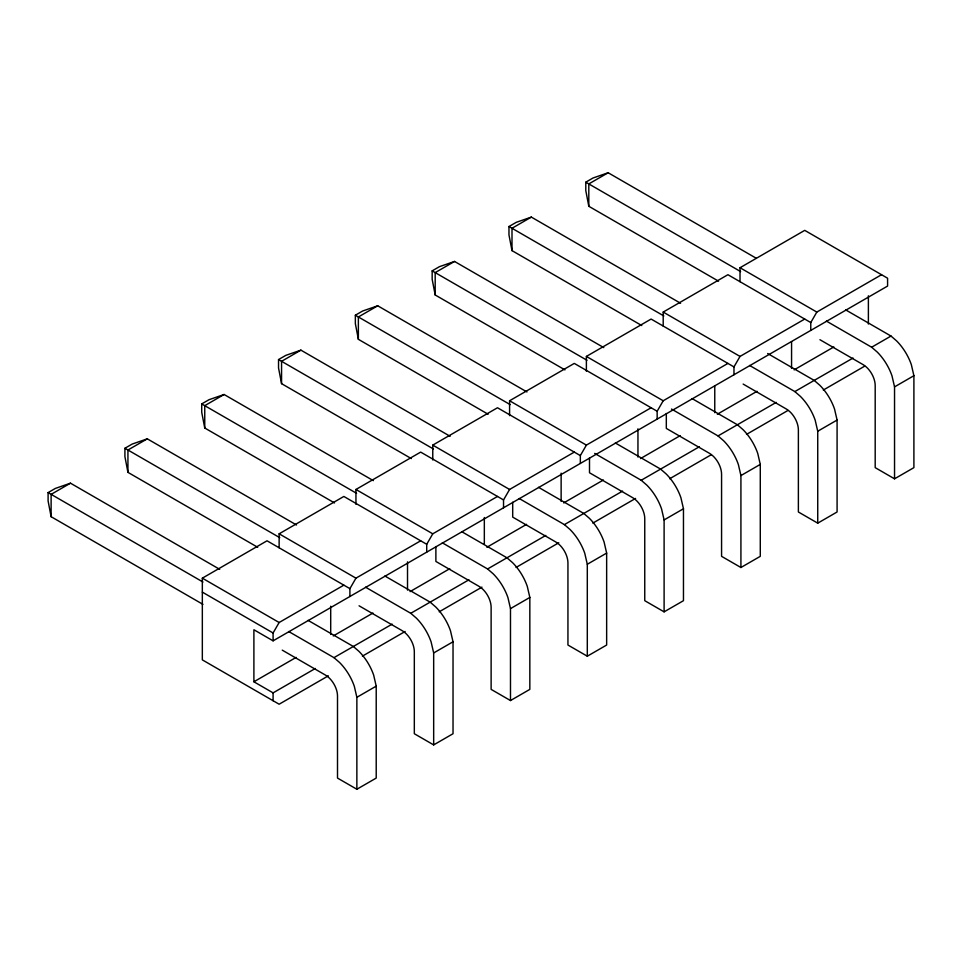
<?xml version="1.0" encoding="UTF-8"?>
<svg xmlns="http://www.w3.org/2000/svg" width="962" height="962" viewBox="0 0 962 962"><rect width="100%" height="100%" fill="white"/><g stroke="black" fill="none" stroke-linecap="round" stroke-linejoin="round"><path stroke-width="1.44" d="M315.344 668.482L273.088 692.868L253.896 681.781L253.896 629.749L273.088 640.836L273.088 632.984L279.136 622.51L343.855 585.149M349.903 596.488L349.903 588.636L355.952 578.162L420.671 540.8M426.719 552.152L426.719 544.288L432.768 533.814L497.486 496.452M503.535 507.804L503.535 499.939L509.583 489.466L574.29 452.104M580.339 463.456L580.339 455.591L586.387 445.117L651.106 407.756M657.154 419.107L657.154 411.243L663.203 400.769L727.921 363.408M733.97 374.759L733.97 366.907L740.018 356.421L804.725 319.059M810.774 330.411L810.774 322.559L816.822 312.073L881.541 274.711M202.946 604.364L51.118 516.702L48.1 500.986L48.1 492.604L55.363 488.419L70.479 483.177L219.709 569.336M257.708 547.282L127.934 472.354L124.916 456.637L124.916 448.268L132.167 444.071L147.294 438.84L296.524 524.987M334.511 502.934L204.75 428.006L201.719 412.301L201.719 403.92L208.982 399.723L224.098 394.492L373.328 480.639M411.327 458.585L281.565 383.658L278.535 367.953L278.535 359.572L285.798 355.375L300.914 350.144L450.144 436.303M488.143 414.237L358.369 339.321L355.351 323.605L355.351 315.223L362.602 311.027L377.729 305.796L526.96 391.955M564.947 369.889L435.185 294.973L432.166 279.257L432.166 270.875L439.418 266.678L454.545 261.448L603.775 347.607M641.762 325.541L512 250.625L508.97 234.908L508.97 226.527L516.233 222.342L531.349 217.099L680.579 303.258M718.578 281.193L588.804 206.277L585.786 190.56L585.786 182.179L593.037 177.994L608.164 172.751L756.096 258.165M70.479 483.177L51.118 494.36L51.118 516.702M147.294 438.84L127.934 450.012L127.934 472.354M224.098 394.492L204.75 405.663L204.75 428.006M300.914 350.144L281.565 361.315L278.535 359.572M377.729 305.796L358.369 316.967L358.369 339.321M454.545 261.448L435.185 272.619L435.185 294.973M531.349 217.099L512 228.271L512 250.625M608.164 172.751L588.804 183.922L588.804 206.277M328.331 675.829L279.136 704.22L202.333 659.872L202.333 578.162L267.039 540.8L349.903 588.636M279.136 547.787L279.136 533.814L343.855 496.452L426.719 544.288M355.952 504.328L355.952 489.466L420.671 452.104L503.535 499.939M432.768 459.98L432.768 445.117L497.486 407.756L580.339 455.591M509.583 415.632L509.583 400.769L574.29 363.408L657.154 411.243M586.387 371.284L586.387 356.421L651.106 319.059L733.97 366.907M663.203 326.046L663.203 312.073L727.921 274.711L810.774 322.559M740.018 281.698L740.018 267.737L804.725 230.363L887.589 278.21L887.589 286.063L273.088 640.836M253.896 681.781L296.14 657.395M333.261 635.954L372.943 613.047M410.077 591.606L449.759 568.698M486.892 547.27L526.575 524.35M563.696 502.922L603.39 480.002M640.512 458.573L680.194 435.654M717.327 414.225L757.01 391.306M794.131 369.877L833.826 346.957M288.72 631.529L333.958 657.647L392.147 624.134M365.536 587.181L410.774 613.299L468.963 579.785M442.34 542.833L487.59 568.963L545.779 535.437M519.155 498.484L564.405 524.615L622.594 491.089M594.672 453.391L641.209 480.266L699.398 446.741M671.488 409.042L718.025 435.918L776.214 402.393M749.59 365.452L794.84 391.57L853.029 358.044M826.406 321.104L871.644 347.222L891.004 336.051L896.608 340.909A37.903 21.885 60 0 1 911.351 364.682L913.9 375.709L913.9 467.64L894.54 478.823L875.192 467.64L875.192 385.582A17.112 9.873 60 0 0 863.094 364.634L819.937 339.718M362.421 656.132L405.134 631.481M439.237 611.784L481.95 587.133M516.053 567.448L558.766 542.784M592.857 523.1L635.569 498.436M669.672 478.751L711.086 454.834M746.488 434.403L787.902 410.485M823.304 390.055L864.718 366.137M282.251 650.144L325.409 675.059A17.112 9.873 60 0 1 337.506 696.019L337.506 778.078L356.866 789.249L356.866 697.306L376.214 686.134L373.665 675.12A37.903 21.885 60 0 0 358.934 651.334L353.319 646.476L308.068 620.358M359.067 605.795L402.224 630.711A17.112 9.873 60 0 1 414.321 651.671L414.321 733.729L433.67 744.901L433.67 652.957L453.03 641.786L450.481 630.771A37.903 21.885 60 0 0 435.738 606.986L430.134 602.128L384.884 576.01M435.882 546.548L435.882 561.447L479.04 586.363A17.112 9.873 60 0 1 491.125 607.323L491.125 689.381L510.485 700.552L510.485 608.621L529.834 597.438L527.296 586.423A37.903 21.885 60 0 0 512.554 562.638L506.938 557.78L461.7 531.661M512.698 502.212L512.698 517.111L555.844 542.015A17.112 9.873 60 0 1 567.941 562.974L567.941 645.033L587.301 656.204L587.301 564.273L606.649 553.09L604.1 542.075A37.903 21.885 60 0 0 589.369 518.29L583.754 513.431L538.516 487.313M589.502 457.864L589.502 472.763L632.659 497.679A17.112 9.873 60 0 1 644.756 518.626L644.756 600.685L664.105 611.856L664.105 519.925L683.465 508.754L680.916 497.727A37.903 21.885 60 0 0 666.173 473.953L660.569 469.083L615.319 442.965M760.281 464.405L760.281 556.337L740.92 567.508L740.92 475.577L760.281 464.405L757.731 453.379A37.903 21.885 60 0 0 742.989 429.605L737.373 424.747L692.135 398.617M837.084 420.057L837.084 511.988L817.736 523.16L817.736 431.229L837.084 420.057L834.535 409.03A37.903 21.885 60 0 0 819.804 385.257L814.189 380.399L767.652 353.523M894.54 478.823L894.54 386.88L913.9 375.709M356.866 789.249L376.214 778.078L376.214 686.134M433.67 744.901L453.03 733.729L453.03 641.786M510.485 700.552L529.834 689.381L529.834 597.438M587.301 656.204L606.649 645.033L606.649 553.09M664.105 611.856L683.465 600.685L683.465 508.754M845.754 309.932L891.004 336.051M740.018 267.737L816.822 312.073M585.786 182.179L740.632 271.585M663.203 312.073L740.018 356.421M508.97 226.527L663.828 315.933M743.133 384.066L786.279 408.982A17.112 9.873 60 0 1 798.376 429.93L798.376 511.988L817.736 523.16M586.387 356.421L663.203 400.769M432.166 270.875L587.012 360.281M509.583 400.769L586.387 445.117M355.351 315.223L510.197 404.617M740.92 567.508L721.572 556.337L721.572 474.278A17.112 9.873 60 0 0 709.475 453.33L666.317 428.415L666.317 413.516M432.768 445.117L509.583 489.466M433.381 448.965L281.565 361.315L281.565 383.658M355.952 489.466L432.768 533.814M201.719 403.92L356.577 493.314M279.136 533.814L355.952 578.162M124.916 448.268L279.762 537.662M202.333 578.162L279.136 622.51M48.1 492.604L202.946 582.01M202.333 592.123L273.088 632.984M871.644 347.222L877.26 352.08A37.903 21.885 60 0 1 892.002 375.865L894.54 386.88M794.84 391.57L800.444 396.428A37.903 21.885 60 0 1 815.187 420.202L817.736 431.229M718.025 435.918L723.64 440.776A37.903 21.885 60 0 1 738.371 464.55L740.92 475.577M641.209 480.266L646.825 485.125A37.903 21.885 60 0 1 661.555 508.898L664.105 519.925M564.405 524.615L570.009 529.473A37.903 21.885 60 0 1 584.752 553.246L587.301 564.273M487.59 568.963L493.193 573.821A37.903 21.885 60 0 1 507.936 597.594L510.485 608.621M410.774 613.299L416.39 618.157A37.903 21.885 60 0 1 431.12 641.943L433.67 652.957M333.958 657.647L339.574 662.505A37.903 21.885 60 0 1 354.317 686.291L356.866 697.306M868.385 295.791L868.385 324.038M791.57 341.618L791.57 368.386M714.766 385.966L714.766 412.722M637.95 428.836L637.95 457.07M561.135 473.172L561.135 501.418M484.331 517.52L484.331 544.288M407.515 561.868L407.515 590.115M330.7 606.216L330.7 634.463M273.088 692.868L273.088 700.733"/></g></svg>
